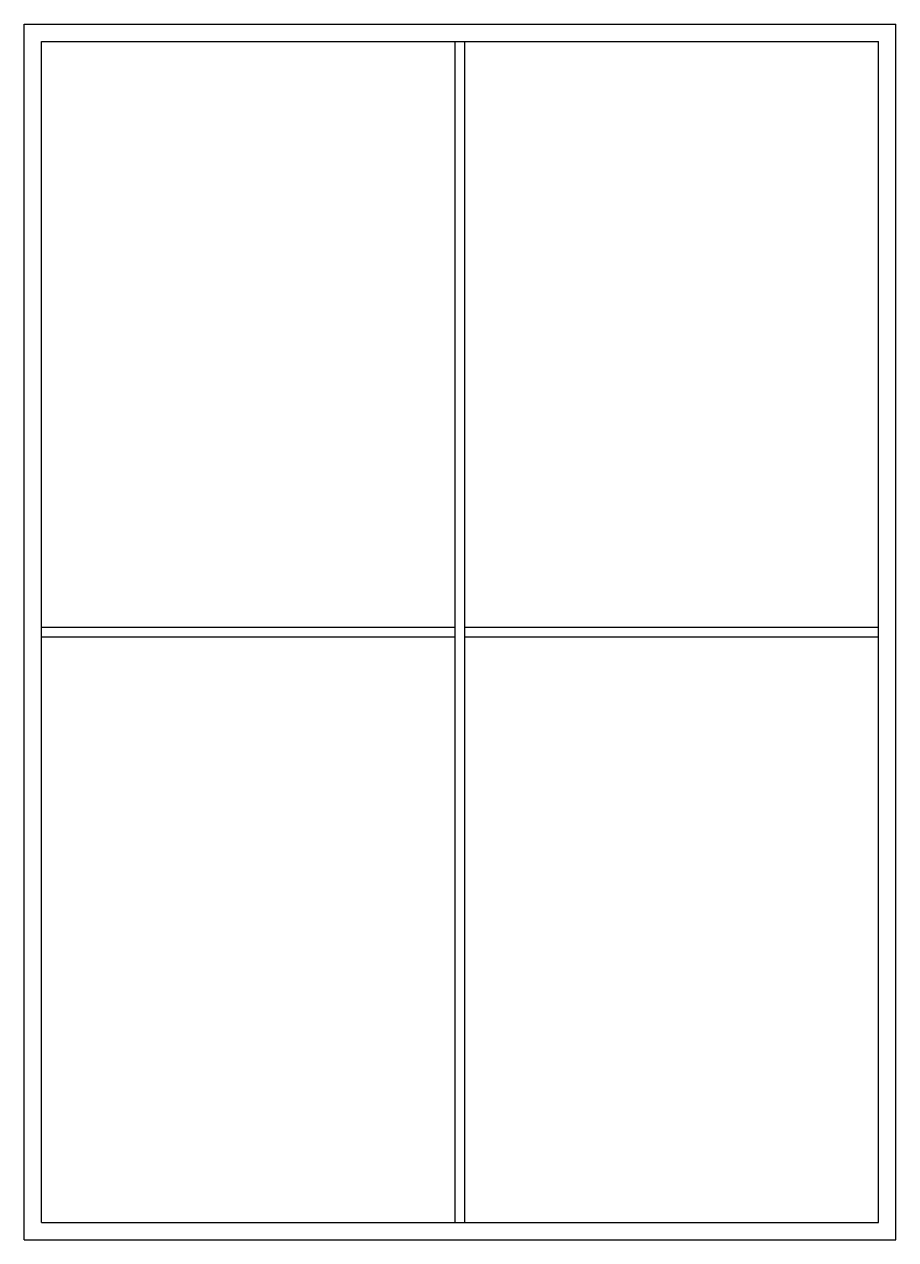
# Model space of a CAD drawing. Units: millimetres at full size, sheet at 1:100. Extents: x -6402 to -4632, y -3525 to -1055.
import ezdxf

# ---------------------------------------------------------------- set-up
doc = ezdxf.new("R2010")
doc.units = ezdxf.units.MM
doc.header["$LTSCALE"] = 100
doc.layers.add('0-0', color=7, linetype='Continuous')

msp = doc.modelspace()

# ---------------------------------------------------------------- linework, layer by layer
at = {"layer": '0-0'}
for p, q in [((-6402.3, -3524.8), (-6402.3, -1054.8)), ((-6402.3, -1054.8), (-4632.3, -1054.8)), ((-4632.3, -3524.8), (-4632.3, -1054.8)), ((-6367.3, -3489.8), (-6367.3, -1089.8)), ((-6367.3, -1089.8), (-4667.3, -1089.8)), ((-5527.3, -3489.8), (-5527.3, -1089.8)), ((-5507.3, -3489.8), (-5507.3, -1089.8)), ((-4667.3, -3489.8), (-4667.3, -1089.8)), ((-6367.3, -2279.8), (-5527.3, -2279.8)), ((-5507.3, -2279.8), (-4667.3, -2279.8)), ((-6367.3, -2299.8), (-5527.3, -2299.8)), ((-5507.3, -2299.8), (-4667.3, -2299.8)), ((-6367.3, -3489.8), (-4667.3, -3489.8)), ((-6402.3, -3524.8), (-4632.3, -3524.8))]:
    msp.add_line(p, q, dxfattribs=at)

doc.saveas('drawing.dxf')
